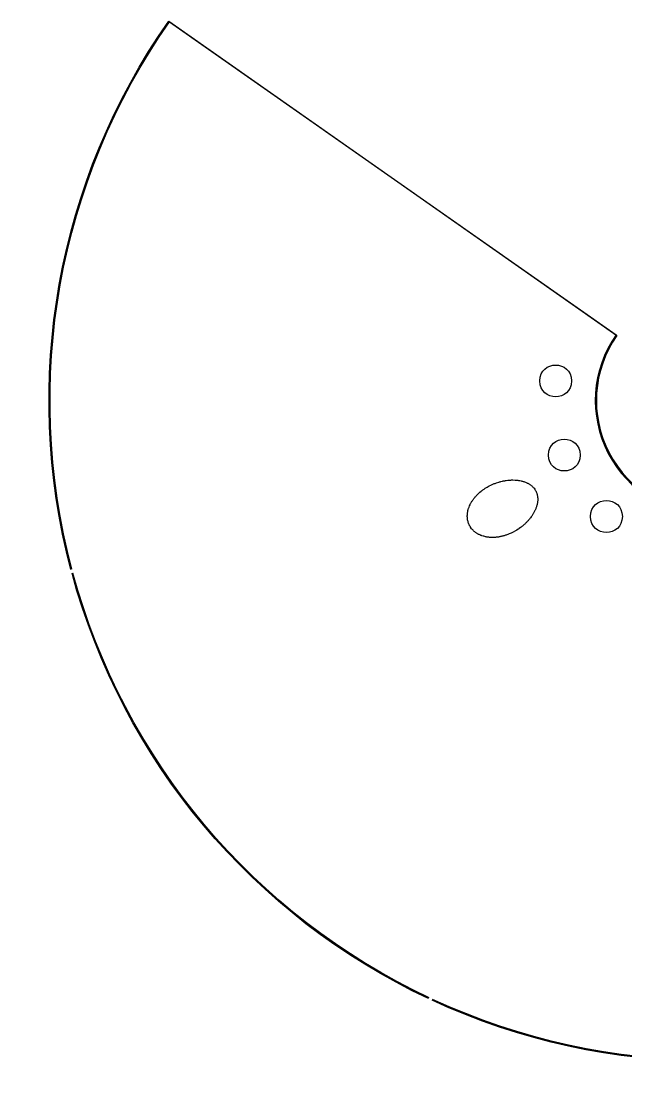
# Model space of a CAD drawing. Extents: x -12.2 to 12.2, y 340.7 to 359.5.
# Drawn here: x -12.23 to -1.49, y 340.68 to 359.51 of the extents above; entities that cross this region are included whole.
import ezdxf

# ---------------------------------------------------------------- set-up
doc = ezdxf.new("R2010")
doc.units = 0
doc.layers.get('0').update_dxf_attribs({"linetype": 'CONTINUOUS'})

msp = doc.modelspace()

# ---------------------------------------------------------------- linework, layer by layer
at = {"color": 5}
for points in [[(-9.609028, 359.512693), (-1.648629, 353.933257)], [(-9.594249, 359.502192), (-1.663797, 353.943758)], [(-2.453692, 353.125472), (-2.453692, 353.125472)], [(-2.453692, 353.125472), (-2.453692, 353.125472)], [(-2.300457, 351.810147), (-2.300457, 351.810147)], [(-2.300457, 351.810147), (-2.300457, 351.810147)], [(-3.088408, 351.170763), (-3.08413, 351.162207), (-3.080241, 351.153651), (-3.076351, 351.144706), (-3.072852, 351.135372), (-3.069742, 351.126427), (-3.064298, 351.107759), (-3.061955, 351.098035), (-3.060008, 351.088313), (-3.056898, 351.068867), (-3.055741, 351.058755), (-3.054951, 351.048643), (-3.054555, 351.038531), (-3.05416, 351.02803), (-3.054555, 351.017918), (-3.054555, 351.007417), (-3.055346, 350.996916), (-3.056503, 350.986416), (-3.05766, 350.975526), (-3.059212, 350.965025), (-3.060764, 350.954135), (-3.063107, 350.943634), (-3.065449, 350.932745), (-3.070893, 350.910965), (-3.074003, 350.900075), (-3.077503, 350.888797), (-3.085281, 350.867017), (-3.089559, 350.856128), (-3.094227, 350.844849), (-3.098895, 350.833959), (-3.104339, 350.823069), (-3.109397, 350.81218), (-3.126897, 350.779511), (-3.13351, 350.768621), (-3.139733, 350.757731), (-3.146732, 350.746841), (-3.153734, 350.736341), (-3.161123, 350.725451), (-3.168511, 350.71495), (-3.184067, 350.693948), (-3.192235, 350.683836), (-3.200792, 350.673336), (-3.217903, 350.653112), (-3.226846, 350.643), (-3.235793, 350.633277), (-3.245126, 350.623165), (-3.254849, 350.613442), (-3.264571, 350.604108), (-3.274294, 350.594385), (-3.284406, 350.585051), (-3.294518, 350.576106), (-3.305019, 350.566772), (-3.315521, 350.557827), (-3.326022, 350.54927), (-3.33691, 350.540325), (-3.347801, 350.532158), (-3.358692, 350.523602), (-3.38125, 350.507267), (-3.392917, 350.499489), (-3.404195, 350.49171), (-3.427529, 350.476931), (-3.439586, 350.469542), (-3.451642, 350.462541), (-3.487812, 350.442706), (-3.512704, 350.430261), (-3.52515, 350.424427), (-3.562486, 350.408093), (-3.575321, 350.403037), (-3.587767, 350.397981), (-3.600603, 350.393703), (-3.613049, 350.389036), (-3.625884, 350.384757), (-3.651553, 350.376979), (-3.663999, 350.373479), (-3.676834, 350.369979), (-3.689669, 350.366867), (-3.702505, 350.364144), (-3.714951, 350.36142), (-3.727786, 350.358697), (-3.740622, 350.356753), (-3.753068, 350.354419), (-3.765903, 350.352863), (-3.790795, 350.349752), (-3.803241, 350.348587), (-3.828131, 350.347032), (-3.840577, 350.346642), (-3.852633, 350.346253), (-3.865079, 350.346253), (-3.877136, 350.346642), (-3.888803, 350.347032), (-3.900859, 350.347811), (-3.912526, 350.34859), (-3.924583, 350.349755), (-3.93586, 350.350921), (-3.947527, 350.352865), (-3.958805, 350.35442), (-3.970083, 350.356365), (-3.98136, 350.358699), (-3.992251, 350.361033), (-4.01403, 350.366478), (-4.024532, 350.369589), (-4.045535, 350.376589), (-4.055647, 350.38009), (-4.065759, 350.383979), (-4.085204, 350.392535), (-4.094926, 350.397202), (-4.10426, 350.401869), (-4.113206, 350.406925), (-4.122539, 350.411981), (-4.131096, 350.417037), (-4.140043, 350.422482), (-4.14821, 350.428316), (-4.156767, 350.434149), (-4.164545, 350.440372), (-4.172713, 350.446595), (-4.180491, 350.452818), (-4.187879, 350.459429), (-4.194881, 350.466041), (-4.20227, 350.473041), (-4.215492, 350.487042), (-4.222104, 350.494432), (-4.228327, 350.50221), (-4.239994, 350.517767), (-4.245438, 350.525545), (-4.25555, 350.54188), (-4.260608, 350.550436), (-4.265276, 350.558603), (-4.269554, 350.567549), (-4.273443, 350.576105), (-4.277332, 350.58505), (-4.284334, 350.60294), (-4.287447, 350.612275), (-4.292891, 350.630943), (-4.295234, 350.640277), (-4.299123, 350.659723), (-4.302233, 350.679169), (-4.30339, 350.688892), (-4.30418, 350.699003), (-4.30497, 350.719227), (-4.30497, 350.729339), (-4.30418, 350.749563), (-4.30339, 350.760064), (-4.3026, 350.770176), (-4.301443, 350.780677), (-4.29989, 350.791177), (-4.297943, 350.801289), (-4.295996, 350.81179), (-4.293653, 350.822291), (-4.288209, 350.843293), (-4.281986, 350.864294), (-4.278487, 350.874795), (-4.274598, 350.884907), (-4.266041, 350.905908), (-4.256708, 350.92691), (-4.25165, 350.937022), (-4.246206, 350.947523), (-4.240762, 350.957635), (-4.234928, 350.967747), (-4.228705, 350.978248), (-4.222482, 350.988359), (-4.21587, 350.998471), (-4.209258, 351.008194), (-4.202258, 351.018306), (-4.195256, 351.028029), (-4.187868, 351.038141), (-4.172312, 351.057587), (-4.164144, 351.066921), (-4.155587, 351.076644), (-4.14742, 351.085978), (-4.138473, 351.095312), (-4.129527, 351.104257), (-4.120583, 351.113592), (-4.11125, 351.122537), (-4.101528, 351.131482), (-4.082083, 351.148594), (-4.061858, 351.165707), (-4.051357, 351.173874), (-4.040466, 351.182041), (-4.029965, 351.190208), (-4.019074, 351.197987), (-4.007796, 351.205765), (-3.985238, 351.220544), (-3.973571, 351.227934), (-3.950237, 351.241935), (-3.914067, 351.26177), (-3.889175, 351.274215), (-3.864283, 351.285883), (-3.82578, 351.302217), (-3.812945, 351.307273), (-3.799723, 351.31194), (-3.786887, 351.316607), (-3.747218, 351.329442), (-3.733996, 351.333331), (-3.720773, 351.336831), (-3.707162, 351.340331), (-3.680715, 351.346554), (-3.667103, 351.349665), (-3.653881, 351.351999), (-3.64027, 351.354723), (-3.627047, 351.356667), (-3.613436, 351.359001), (-3.586989, 351.362112), (-3.573377, 351.363667), (-3.560155, 351.364833), (-3.533708, 351.366388), (-3.520873, 351.366778), (-3.507651, 351.367167), (-3.494815, 351.367167), (-3.456312, 351.366001), (-3.443866, 351.365223), (-3.418974, 351.362889), (-3.406528, 351.361334), (-3.394472, 351.359778), (-3.382415, 351.357834), (-3.370358, 351.3555), (-3.347024, 351.350833), (-3.335747, 351.347722), (-3.32408, 351.344998), (-3.313189, 351.341498), (-3.302298, 351.338387), (-3.291407, 351.334498), (-3.270404, 351.326719), (-3.259902, 351.322441), (-3.25018, 351.317774), (-3.240068, 351.313107), (-3.230735, 351.30844), (-3.221012, 351.302995), (-3.212068, 351.297939), (-3.203122, 351.292494), (-3.194176, 351.28666), (-3.185619, 351.280827), (-3.169284, 351.268381), (-3.161506, 351.262159), (-3.154117, 351.255547), (-3.146728, 351.248547), (-3.139729, 351.241546), (-3.133117, 351.234545), (-3.126504, 351.227156), (-3.120281, 351.219377), (-3.108614, 351.203821), (-3.10317, 351.196042), (-3.098113, 351.187875), (-3.093055, 351.179319), (-3.088408, 351.170763)], [(-3.088408, 351.170763), (-3.08413, 351.162207), (-3.080241, 351.153651), (-3.076351, 351.144706), (-3.072851, 351.135372), (-3.06974, 351.126427), (-3.064295, 351.107759), (-3.061962, 351.098035), (-3.060017, 351.088313), (-3.056906, 351.068867), (-3.055739, 351.058755), (-3.054961, 351.048643), (-3.054572, 351.038531), (-3.054183, 351.02803), (-3.054572, 351.017918), (-3.054572, 351.007417), (-3.05535, 350.996916), (-3.056517, 350.986416), (-3.057683, 350.975526), (-3.059239, 350.965025), (-3.060795, 350.954135), (-3.063128, 350.943634), (-3.065462, 350.932745), (-3.070907, 350.910965), (-3.074018, 350.900075), (-3.077518, 350.888797), (-3.085297, 350.867017), (-3.089575, 350.856128), (-3.094242, 350.844849), (-3.098909, 350.833959), (-3.104354, 350.823069), (-3.10941, 350.81218), (-3.126911, 350.779511), (-3.133523, 350.768621), (-3.139745, 350.757731), (-3.146746, 350.746841), (-3.153746, 350.736341), (-3.161136, 350.725451), (-3.168525, 350.71495), (-3.184082, 350.693948), (-3.192249, 350.683836), (-3.200806, 350.673336), (-3.217918, 350.653112), (-3.226863, 350.643), (-3.235808, 350.633277), (-3.245142, 350.623165), (-3.254865, 350.613442), (-3.264588, 350.604108), (-3.274311, 350.594385), (-3.284423, 350.585051), (-3.294535, 350.576106), (-3.305036, 350.566772), (-3.315537, 350.557827), (-3.326038, 350.54927), (-3.336927, 350.540325), (-3.347817, 350.532158), (-3.358707, 350.523602), (-3.381264, 350.507267), (-3.392932, 350.499489), (-3.40421, 350.49171), (-3.427545, 350.476931), (-3.439602, 350.469542), (-3.451658, 350.462541), (-3.487828, 350.442706), (-3.512719, 350.430261), (-3.525164, 350.424427), (-3.5625, 350.408093), (-3.575335, 350.403037), (-3.58778, 350.397981), (-3.600615, 350.393703), (-3.61306, 350.389036), (-3.625894, 350.384757), (-3.651563, 350.376979), (-3.664008, 350.373479), (-3.676843, 350.369979), (-3.689677, 350.366867), (-3.702511, 350.364145), (-3.714957, 350.361422), (-3.727791, 350.3587), (-3.740626, 350.356755), (-3.753071, 350.354422), (-3.765905, 350.352866), (-3.790796, 350.349755), (-3.803242, 350.348588), (-3.828132, 350.347032), (-3.840578, 350.346643), (-3.852634, 350.346254), (-3.86508, 350.346254), (-3.877136, 350.346643), (-3.888804, 350.347032), (-3.90086, 350.34781), (-3.912528, 350.348588), (-3.924584, 350.349755), (-3.935863, 350.350922), (-3.947531, 350.352866), (-3.958809, 350.354422), (-3.970088, 350.356366), (-3.981366, 350.3587), (-3.992256, 350.361034), (-4.014036, 350.366478), (-4.024537, 350.36959), (-4.045538, 350.37659), (-4.05565, 350.380091), (-4.065762, 350.38398), (-4.085208, 350.392536), (-4.094931, 350.397203), (-4.104265, 350.40187), (-4.11321, 350.406926), (-4.122544, 350.411982), (-4.131101, 350.417038), (-4.140046, 350.422483), (-4.148213, 350.428316), (-4.156769, 350.43415), (-4.164548, 350.440373), (-4.172715, 350.446596), (-4.180493, 350.452818), (-4.187883, 350.45943), (-4.194883, 350.466042), (-4.202273, 350.473042), (-4.215496, 350.487043), (-4.222108, 350.494433), (-4.22833, 350.502211), (-4.239998, 350.517768), (-4.245443, 350.525546), (-4.255555, 350.541881), (-4.260611, 350.550437), (-4.265278, 350.558604), (-4.269556, 350.56755), (-4.273445, 350.576106), (-4.277334, 350.585051), (-4.284335, 350.602941), (-4.287446, 350.612275), (-4.292891, 350.630944), (-4.295224, 350.640277), (-4.299114, 350.659723), (-4.302225, 350.679169), (-4.303392, 350.688893), (-4.304169, 350.699004), (-4.304948, 350.719228), (-4.304948, 350.72934), (-4.304169, 350.749564), (-4.303392, 350.760065), (-4.302614, 350.770176), (-4.301447, 350.780677), (-4.299891, 350.791178), (-4.297947, 350.80129), (-4.296002, 350.811791), (-4.293669, 350.822292), (-4.288224, 350.843293), (-4.282001, 350.864295), (-4.278501, 350.874796), (-4.274612, 350.884908), (-4.266055, 350.905909), (-4.256721, 350.926911), (-4.251665, 350.937023), (-4.24622, 350.947524), (-4.240776, 350.957636), (-4.234942, 350.967748), (-4.228719, 350.978248), (-4.222497, 350.98836), (-4.215885, 350.998472), (-4.209273, 351.008195), (-4.202273, 351.018307), (-4.195272, 351.02803), (-4.187883, 351.038142), (-4.172326, 351.057588), (-4.164159, 351.066922), (-4.155602, 351.076645), (-4.147435, 351.085979), (-4.13849, 351.095313), (-4.129545, 351.104258), (-4.1206, 351.113592), (-4.111265, 351.122537), (-4.101543, 351.131482), (-4.082097, 351.148595), (-4.061873, 351.165708), (-4.051372, 351.173875), (-4.040482, 351.182042), (-4.029981, 351.190209), (-4.019092, 351.197988), (-4.007813, 351.205766), (-3.985256, 351.220545), (-3.973588, 351.227934), (-3.950253, 351.241935), (-3.914084, 351.261771), (-3.889193, 351.274216), (-3.864302, 351.285883), (-3.825799, 351.302218), (-3.812964, 351.307274), (-3.799741, 351.311941), (-3.786907, 351.316608), (-3.747237, 351.329442), (-3.734014, 351.333332), (-3.720791, 351.336832), (-3.707179, 351.340332), (-3.680732, 351.346555), (-3.66712, 351.349666), (-3.653896, 351.352), (-3.640284, 351.354722), (-3.627061, 351.356667), (-3.613449, 351.359), (-3.587002, 351.362112), (-3.57339, 351.363667), (-3.560167, 351.364834), (-3.533721, 351.36639), (-3.520886, 351.366779), (-3.507663, 351.367168), (-3.494829, 351.367168), (-3.456326, 351.366001), (-3.44388, 351.365223), (-3.418989, 351.362889), (-3.406544, 351.361334), (-3.394487, 351.359778), (-3.382431, 351.357833), (-3.370374, 351.3555), (-3.347039, 351.350833), (-3.335761, 351.347722), (-3.324093, 351.344999), (-3.313203, 351.341499), (-3.302314, 351.338387), (-3.291424, 351.334498), (-3.270422, 351.32672), (-3.259921, 351.322442), (-3.250198, 351.317775), (-3.240086, 351.313108), (-3.230752, 351.308441), (-3.221029, 351.302996), (-3.212084, 351.29794), (-3.203139, 351.292495), (-3.194194, 351.286661), (-3.185638, 351.280828), (-3.169303, 351.268382), (-3.161525, 351.262159), (-3.154135, 351.255548), (-3.146746, 351.248547), (-3.139745, 351.241547), (-3.133134, 351.234546), (-3.126522, 351.227157), (-3.120299, 351.219378), (-3.108632, 351.203822), (-3.103187, 351.196043), (-3.098131, 351.187876), (-3.093075, 351.17932), (-3.088408, 351.170763)], [(-1.551399, 350.717672), (-1.551399, 350.717672)], [(-1.551399, 350.717672), (-1.551399, 350.717672)]]:
    msp.add_lwpolyline(points, dxfattribs=at)
for points in [[(-11.344386, 349.778043), (-12.2284, 353.120027), (-11.593294, 356.681749), (-9.609028, 359.512693)], [(-11.326885, 349.782711), (-12.208954, 353.119638), (-11.575015, 356.675915), (-9.594249, 359.502192)], [(-1.663797, 353.943758), (-2.098608, 353.323432), (-2.15189, 352.512146), (-1.802252, 351.840093)], [(-1.648629, 353.933257), (-2.079551, 353.318376), (-2.132444, 352.514868), (-1.785917, 351.84865)], [(-3.018014, 353.125472), (-3.018014, 353.501945), (-2.453692, 353.501945), (-2.453692, 353.125472)], [(-3.018014, 353.125472), (-3.018014, 353.501945), (-2.453692, 353.501945), (-2.453692, 353.125472)], [(-2.453692, 353.125472), (-2.453692, 352.748998), (-3.018014, 352.748998), (-3.018014, 353.125472)], [(-2.453692, 353.125472), (-2.453692, 352.748998), (-3.018014, 352.748998), (-3.018014, 353.125472)], [(-2.864779, 351.810147), (-2.864779, 352.186232), (-2.300457, 352.186232), (-2.300457, 351.810147)], [(-2.864779, 351.810147), (-2.864779, 352.186232), (-2.300457, 352.186232), (-2.300457, 351.810147)], [(-2.300457, 351.810147), (-2.300457, 351.433673), (-2.864779, 351.433673), (-2.864779, 351.810147)], [(-2.300457, 351.810147), (-2.300457, 351.433673), (-2.864779, 351.433673), (-2.864779, 351.810147)], [(-1.802252, 351.840093), (-1.452614, 351.168041), (-0.757615, 350.746063), (0, 350.746063)], [(-1.785917, 351.84865), (-1.43939, 351.182431), (-0.751003, 350.764732), (0, 350.764732)], [(-2.11611, 350.717672), (-2.11611, 351.094146), (-1.551399, 351.094146), (-1.551399, 350.717672)], [(-2.11611, 350.717672), (-2.11611, 351.094146), (-1.551399, 351.094146), (-1.551399, 350.717672)], [(-1.551399, 350.717672), (-1.551399, 350.341588), (-2.11611, 350.341588), (-2.11611, 350.717672)], [(-1.551399, 350.717672), (-1.551399, 350.341588), (-2.11611, 350.341588), (-2.11611, 350.717672)], [(-4.992168, 342.158337), (-8.109744, 343.623785), (-10.425759, 346.384723), (-11.326107, 349.709594)], [(-4.984389, 342.174672), (-8.09691, 343.638175), (-10.409424, 346.394835), (-11.308605, 349.71465)], [(4.927996, 342.12839), (1.801863, 340.681611), (-1.801863, 340.681611), (-4.927996, 342.12839)], [(4.920607, 342.145114), (1.79914, 340.700668), (-1.79914, 340.700668), (-4.920607, 342.145114)]]:
    msp.add_open_spline(points, degree=3, dxfattribs=at)

doc.saveas('drawing.dxf')
